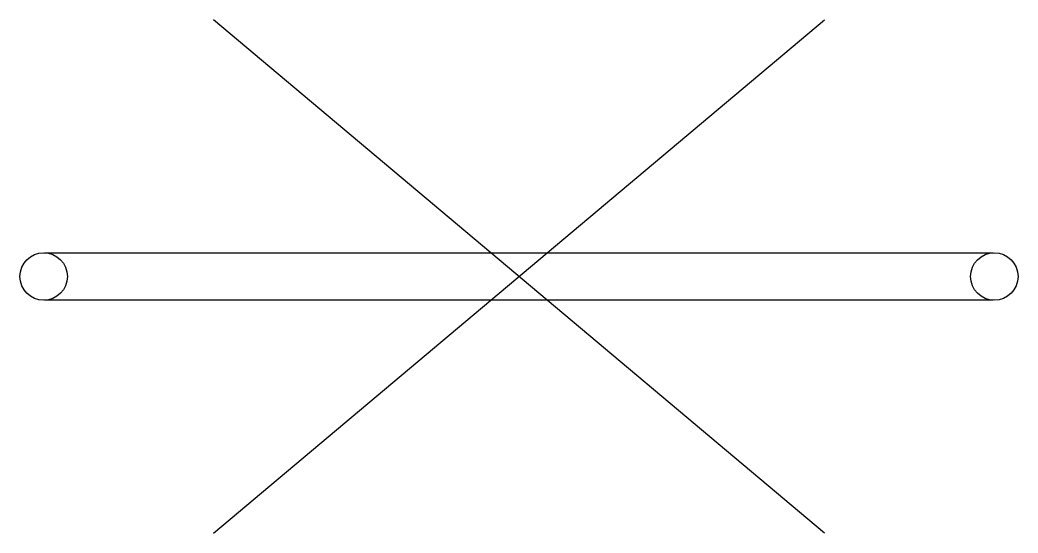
# Model space of a CAD drawing. Header units: metres. Extents: x -1.05 to 1.05, y -0.54 to 0.54.
import ezdxf

# ---------------------------------------------------------------- set-up
doc = ezdxf.new("R2010")
doc.units = ezdxf.units.M

msp = doc.modelspace()

# ---------------------------------------------------------------- linework, layer by layer
for p, q in [((-0.6442, -0.5406), (0.6442, 0.5406)), ((0.6442, -0.5406), (-0.6442, 0.5406)), ((-1, 0.05), (1, 0.05)), ((1, -0.05), (-1, -0.05))]:
    msp.add_line(p, q)
for centre in [(-1.0019, 0), (1.0021, 0)]:
    msp.add_circle(centre, 0.05)

doc.saveas('drawing.dxf')
